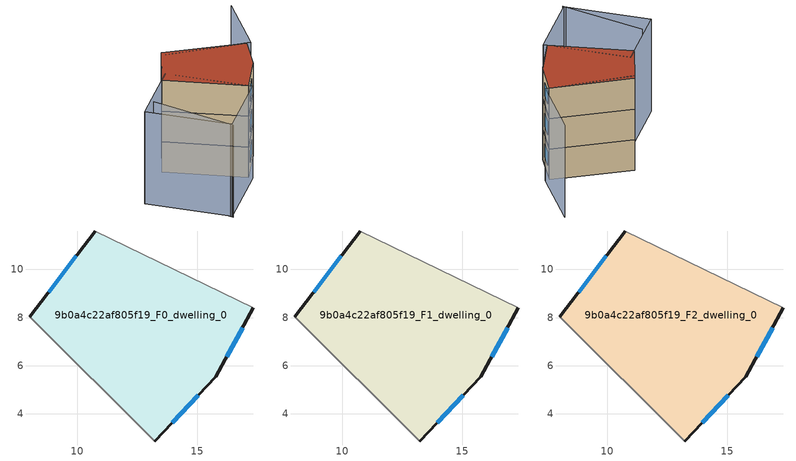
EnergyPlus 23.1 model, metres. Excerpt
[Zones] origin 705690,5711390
9b0a4c22af805f19_F0_dwelling_0
 floor ground (EU_floor_Construction): 17.33,8.42 15.77,5.53 13.23,2.86 8.02,8.03 10.75,11.6 z0
 wall outside (EU_wall_Construction): 13.23,2.86 15.77,5.53 17.33,8.42 / 10.75,11.6 8.02,8.03 z0:3
 wall adiabatic (EU_wall_Construction): 8.02,8.03 13.23,2.86 / 17.33,8.42 10.75,11.6 z0:3
 window (EU_Window_Construction): 13.96,3.63 15.03,4.76 / 9.96,10.57 8.8,9.06 / 16.22,6.36 16.88,7.58 z0.87:2.13
9b0a4c22af805f19_F1_dwelling_0
 floor to 9b0a4c22af805f19_F0_dwelling_0 (EU_floor_Construction): 17.33,8.42 15.77,5.53 13.23,2.86 8.01,8.03 10.75,11.6 z3
 wall outside (EU_wall_Construction): 13.23,2.86 15.77,5.53 17.33,8.42 / 10.75,11.6 8.02,8.03 z3:6
 wall adiabatic (EU_wall_Construction): 8.02,8.03 13.23,2.86 / 17.33,8.42 10.75,11.6 z3:6
 window (EU_Window_Construction): 13.96,3.63 15.03,4.76 / 9.96,10.57 8.8,9.06 / 16.22,6.36 16.88,7.58 z3.87:5.13
9b0a4c22af805f19_F2_dwelling_0
 floor to 9b0a4c22af805f19_F1_dwelling_0 (EU_floor_Construction): 17.33,8.42 15.77,5.53 13.23,2.86 8.01,8.03 10.75,11.6 z6
 wall outside (EU_wall_Construction): 13.23,2.86 15.77,5.53 17.33,8.42 / 10.75,11.6 8.02,8.03 z6:9
 wall adiabatic (EU_wall_Construction): 8.02,8.03 13.23,2.86 / 17.33,8.42 10.75,11.6 z6:9
 window (EU_Window_Construction): 13.96,3.63 15.03,4.76 / 9.96,10.57 8.8,9.06 / 16.22,6.36 16.88,7.58 z6.87:8.13
 roof outside (EU_roof_Construction): 15.77,5.53 17.33,8.42 10.75,11.6 8.02,8.03 13.23,2.86 z9
shading: 5.39,5.75 8.3,-1.34 / 20,13.92 17.66,8.28 / 17.66,8.28 10.59,11.22 / 3.79,4.91 8.93,8.7 / 8.93,8.7 13.44,2.57 / 13.44,2.57 8.3,-1.22 / 8.3,-1.22 3.79,4.91 z0:9
[Building]
EU S2 Campaign: North Axis=0; Terrain=City; Solar Distribution=FullExterior
[Site:Location]
London: Latitude=51.5; Longitude=-0.5; Time Zone=0; Elevation=25
[SizingPeriod:WeatherFileDays]
AnnualSizingPeriod: Begin Month=1; Begin Day of Month=1; End Month=12; End Day of Month=31; Day of Week for Start Day=Monday; Use Weather File Daylight Saving Period=No; Use Weather File Rain and Snow Indicators=No
[MATERIAL]
EU_InternalMass_Material: Roughness=MediumRough; Thickness=0.1; Conductivity=1; Density=1800; Specific Heat=900; Thermal Absorptance=0.9; Solar Absorptance=0.7; Visible Absorptance=0.7
[MATERIAL:NOMASS] Roughness=MediumRough; Thermal Absorptance=0.9; Solar Absorptance=0.7; Visible Absorptance=0.7
Name | Thermal Resistance
EU_wall_NoMass | 0.724719
EU_roof_NoMass | 2.98947
EU_floor_NoMass | 2.39157
[WINDOWMATERIAL:SIMPLEGLAZINGSYSTEM]
EU_Window_SimpleGlazing: UFactor=2.63425; Solar Heat Gain Coefficient=0.76; Visible Transmittance=0.76
[CONSTRUCTION]
EU_wall_Construction: EU_wall_NoMass
EU_roof_Construction: EU_roof_NoMass
EU_floor_Construction: EU_floor_NoMass
EU_Window_Construction: EU_Window_SimpleGlazing
EU_InternalMass_Construction: EU_InternalMass_Material
[ZONE] Type=1; Multiplier=1; Ceiling Height=autocalculate; Floor Area=autocalculate; Part of Total Floor Area=Yes
Name | Volume
9b0a4c22af805f19_F0_dwelling_0 | 128.354
9b0a4c22af805f19_F1_dwelling_0; 9b0a4c22af805f19_F2_dwelling_0 | 128.355
[INTERNALMASS] Construction=EU_InternalMass_Construction; Surface Area=42.7848
Name | Zone or ZoneList
9b0a4c22af805f19_F0_dwelling_0_EU_InternalMass | 9b0a4c22af805f19_F0_dwelling_0
9b0a4c22af805f19_F1_dwelling_0_EU_InternalMass | 9b0a4c22af805f19_F1_dwelling_0
9b0a4c22af805f19_F2_dwelling_0_EU_InternalMass | 9b0a4c22af805f19_F2_dwelling_0
[OTHEREQUIPMENT] Fuel Type=Electricity; Design Level Calculation Method=Watts/Area; Power per Zone Floor Area=1; Fraction Latent=0; Fraction Radiant=0; Fraction Lost=0; Carbon Dioxide Generation Rate=0; EndUse Subcategory=EU_Step8_InternalGains
Name | Zone or ZoneList or Space or SpaceList | Schedule
EU_Step8_InternalGain_9b0a4c22af805f19_F0_dwelling_0_f000 | 9b0a4c22af805f19_F0_dwelling_0 | EU_Step8_GainSchedule_9b0a4c22af805f19_F0_dwelling_0_f000
EU_Step8_InternalGain_9b0a4c22af805f19_F1_dwelling_0_f000 | 9b0a4c22af805f19_F1_dwelling_0 | EU_Step8_GainSchedule_9b0a4c22af805f19_F1_dwelling_0_f000
EU_Step8_InternalGain_9b0a4c22af805f19_F2_dwelling_0_f000 | 9b0a4c22af805f19_F2_dwelling_0 | EU_Step8_GainSchedule_9b0a4c22af805f19_F2_dwelling_0_f000
[ZONEVENTILATION:DESIGNFLOWRATE] Schedule=EU_AlwaysOn; Design Flow Rate Calculation Method=AirChanges/Hour; Air Changes per Hour=0.418135; Ventilation Type=Natural; Fan Pressure Rise=0; Fan Total Efficiency=1; Constant Term Coefficient=1; Temperature Term Coefficient=0; Velocity Term Coefficient=0; Velocity Squared Term Coefficient=0; Minimum Indoor Temperature=-100; Maximum Indoor Temperature=100; Delta Temperature=-100; Minimum Outdoor Temperature=-100; Maximum Outdoor Temperature=100; Maximum Wind Speed=40
Name | Zone or ZoneList or Space or SpaceList
EU_ConstantAir_9b0a4c22af805f19_F0_dwelling_0 | 9b0a4c22af805f19_F0_dwelling_0
EU_ConstantAir_9b0a4c22af805f19_F1_dwelling_0 | 9b0a4c22af805f19_F1_dwelling_0
EU_ConstantAir_9b0a4c22af805f19_F2_dwelling_0 | 9b0a4c22af805f19_F2_dwelling_0
[HVACTEMPLATE:THERMOSTAT] Constant Heating Setpoint=20; Constant Cooling Setpoint=50
EU_HeatOnly_9b0a4c22af805f19_F0_dwelling_0; EU_HeatOnly_9b0a4c22af805f19_F1_dwelling_0; EU_HeatOnly_9b0a4c22af805f19_F2_dwelling_0
[HVACTEMPLATE:ZONE:IDEALLOADSAIRSYSTEM] System Availability Schedule=EU_AlwaysOn; Maximum Heating Supply Air Temperature=50; Minimum Cooling Supply Air Temperature=13; Maximum Heating Supply Air Humidity Ratio=0.0156; Minimum Cooling Supply Air Humidity Ratio=0.0077; Heating Limit=NoLimit; Cooling Limit=NoLimit; Heating Availability Schedule=EU_AlwaysOn; Cooling Availability Schedule=EU_CoolingOff; Dehumidification Control Type=ConstantSensibleHeatRatio; Cooling Sensible Heat Ratio=0.7; Dehumidification Setpoint=60; Humidification Control Type=None; Humidification Setpoint=30; Outdoor Air Method=None; Outdoor Air Flow Rate per Person=0.00944; Outdoor Air Flow Rate per Zone Floor Area=0; Outdoor Air Flow Rate per Zone=0; Demand Controlled Ventilation Type=None; Outdoor Air Economizer Type=NoEconomizer; Heat Recovery Type=None; Sensible Heat Recovery Effectiveness=0.7; Latent Heat Recovery Effectiveness=0.65
Name | Template Thermostat
9b0a4c22af805f19_F0_dwelling_0 | EU_HeatOnly_9b0a4c22af805f19_F0_dwelling_0
9b0a4c22af805f19_F1_dwelling_0 | EU_HeatOnly_9b0a4c22af805f19_F1_dwelling_0
9b0a4c22af805f19_F2_dwelling_0 | EU_HeatOnly_9b0a4c22af805f19_F2_dwelling_0
[SIZING:ZONE] Zone Cooling Design Supply Air Temperature Input Method=SupplyAirTemperature; Zone Cooling Design Supply Air Temperature=13; Zone Heating Design Supply Air Temperature Input Method=SupplyAirTemperature; Zone Heating Design Supply Air Temperature=50; Zone Cooling Design Supply Air Humidity Ratio=0.008; Zone Heating Design Supply Air Humidity Ratio=0.008; Cooling Design Air Flow Method=DesignDay; Cooling Design Air Flow Rate=0; Cooling Minimum Air Flow per Zone Floor Area=0.000762; Cooling Minimum Air Flow=0; Cooling Minimum Air Flow Fraction=0.2; Heating Design Air Flow Method=DesignDay; Heating Design Air Flow Rate=0; Heating Maximum Air Flow per Zone Floor Area=0.002032; Heating Maximum Air Flow=0.141576; Heating Maximum Air Flow Fraction=0.3; Account for Dedicated Outdoor Air System=No; Dedicated Outdoor Air System Control Strategy=NeutralSupplyAir; Dedicated Outdoor Air Low Setpoint Temperature for Design=autosize; Dedicated Outdoor Air High Setpoint Temperature for Design=autosize; Zone Load Sizing Method=Sensible Load Only No Latent Load; Zone Latent Cooling Design Supply Air Humidity Ratio Input Method=HumidityRatioDifference; Zone Cooling Design Supply Air Humidity Ratio Difference=0.005; Zone Latent Heating Design Supply Air Humidity Ratio Input Method=HumidityRatioDifference; Zone Humidification Design Supply Air Humidity Ratio Difference=0.005
9b0a4c22af805f19_F0_dwelling_0; 9b0a4c22af805f19_F1_dwelling_0; 9b0a4c22af805f19_F2_dwelling_0
[SCHEDULE:CONSTANT]
Name | Hourly Value
EU_AlwaysOn | 1
EU_CoolingOff | 0
[SCHEDULE:FILE] Column Number=1; Rows to Skip at Top=0; Number of Hours of Data=8760; Column Separator=Comma; Interpolate to Timestep=No; Minutes per Item=60; Adjust Schedule for Daylight Savings=Yes
Name | File
EU_Step8_GainSchedule_9b0a4c22af805f19_F0_dwelling_0_f000 | ../../schedules/9b0a4c22af805f19/9b0a4c22af805f19_F0_dwelling_0_f000_gain.csv
EU_Step8_GainSchedule_9b0a4c22af805f19_F1_dwelling_0_f000 | ../../schedules/9b0a4c22af805f19/9b0a4c22af805f19_F1_dwelling_0_f000_gain.csv
EU_Step8_GainSchedule_9b0a4c22af805f19_F2_dwelling_0_f000 | ../../schedules/9b0a4c22af805f19/9b0a4c22af805f19_F2_dwelling_0_f000_gain.csv
